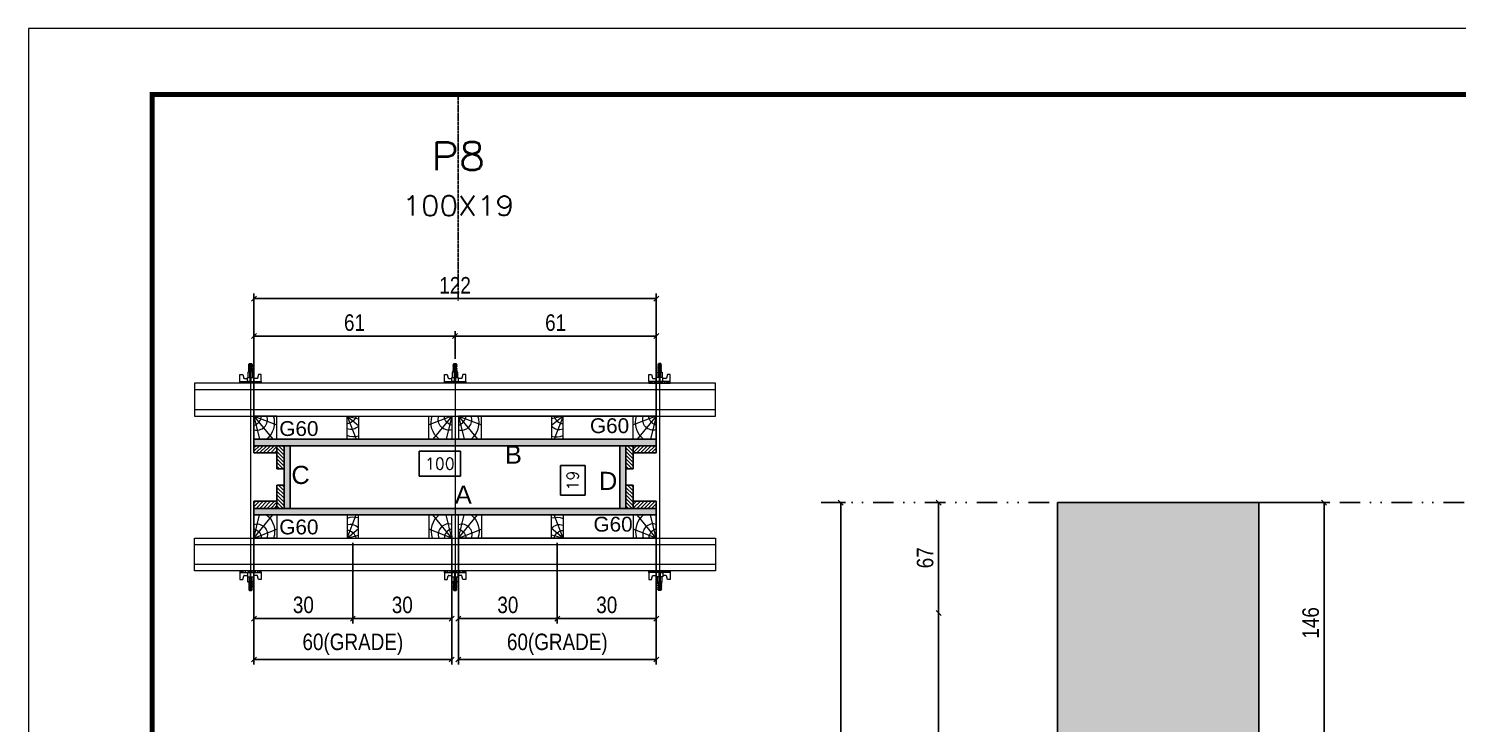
# Model space of a CAD drawing. Header units: millimetres. Extents: x 787 to 8287, y -592 to 17063.
# Drawn here: x 1425 to 2292, y 9225 to 9647 of the extents above; entities that cross this region are included whole.
import ezdxf
from ezdxf.enums import TextEntityAlignment as Align

# ---------------------------------------------------------------- set-up
doc = ezdxf.new("R2010")
doc.units = ezdxf.units.MM
for name, pattern in [('DASHED', [0.75, 0.5, -0.25]), ('DIVIDE2', [0.625, 0.25, -0.125, 0, -0.125, 0, -0.125]), ('HIDDEN', [0.375, 0.25, -0.125])]:
    doc.linetypes.add(name, pattern=pattern)
for name, color, linetype in [('CHAPA', 1, 'Continuous'), ('COTA', 241, 'Continuous'), ('Cota Seção (2x)', 241, 'Continuous'), ('Nível', 160, 'Continuous'), ('Painéis', 200, 'Continuous'), ('SARRAFO', 251, 'Continuous'), ('Texto de Titulo', 7, 'Continuous'), ('Texto Qtd Sarr', 242, 'Continuous'), ('TEXTO_GERAL', 7, 'Continuous')]:
    doc.layers.add(name, color=color, linetype=linetype)
for name, color, linetype, lineweight in [('Folhas', 255, 'Continuous', 9), ('Hachura', 251, 'Continuous', 9), ('Madeira', 126, 'Continuous', 18), ('Perfil Metálico', 224, 'Continuous', 18), ('SARRAFO DE PRESSAO', 251, 'DASHED', 9), ('Texto Seção', 7, 'Continuous', 15)]:
    doc.layers.add(name, color=color, linetype=linetype, lineweight=lineweight)
doc.styles.add('ARIAL', font='arial.ttf')
doc.styles.add('COTA TECNICA', font='techl___.ttf', dxfattribs={"height": 10})
doc.styles.add('COTA TECNICA 2X', font='techl___.ttf', dxfattribs={"height": 10})
doc.styles.add('COTA TECNICA-50', font='techl___.ttf', dxfattribs={"height": 10})
doc.styles.add('ROMANS', font='romans.shx')
doc.styles.add('SANSSERIF', font='sas_____.pfb')
doc.dimstyles.new('COTA PAINEL-50', dxfattribs={"dimtxt": 10, "dimasz": 3, "dimexe": 3, "dimexo": 3, "dimgap": 3, "dimtad": 1, "dimdec": 1, "dimzin": 12, "dimdsep": 46, "dimtxsty": 'COTA TECNICA-50', "dimblk1": 'OBLIQUE', "dimblk2": 'OBLIQUE', "dimsah": 1, "dimcen": 0.9, "dimclrd": 4, "dimclre": 4, "dimclrt": 240, "dimadec": 1, "dimazin": 3, "dimtfac": 1, "dimtdec": 1, "dimtmove": 0, "dimatfit": 3, "dimfxl": 0, "dimtolj": 1, "dimtzin": 12, "dimarcsym": 0})
doc.dimstyles.new('PAINEL', dxfattribs={"dimtxt": 10, "dimasz": 3, "dimexe": 3, "dimexo": 3, "dimgap": 3, "dimtad": 1, "dimdec": 1, "dimzin": 12, "dimdsep": 46, "dimtxsty": 'COTA TECNICA', "dimblk1": 'OBLIQUE', "dimblk2": 'OBLIQUE', "dimsah": 1, "dimcen": 0.9, "dimclrd": 4, "dimclre": 4, "dimclrt": 240, "dimadec": 1, "dimazin": 3, "dimtfac": 1, "dimtdec": 1, "dimtmove": 0, "dimatfit": 3, "dimfxl": 0, "dimtolj": 1, "dimtzin": 12, "dimarcsym": 0})
doc.dimstyles.new('SECAO PILAR', dxfattribs={"dimtxt": 10, "dimasz": 3, "dimexe": 3, "dimexo": 3, "dimgap": 3, "dimtad": 1, "dimdec": 1, "dimlfac": 0.5, "dimzin": 12, "dimdsep": 46, "dimtxsty": 'COTA TECNICA 2X', "dimblk1": 'OBLIQUE', "dimblk2": 'OBLIQUE', "dimsah": 1, "dimcen": 0.9, "dimclrd": 256, "dimclre": 256, "dimclrt": 256, "dimadec": 1, "dimazin": 3, "dimtfac": 1, "dimtdec": 1, "dimtmove": 0, "dimatfit": 3, "dimfxl": 0, "dimtolj": 1, "dimtzin": 12, "dimarcsym": 0})
doc.dimstyles.new('SECÇÃO 2', dxfattribs={"dimtxt": 7, "dimasz": 6, "dimexe": 0.18, "dimexo": 2, "dimgap": -4, "dimtad": 3, "dimdec": 1, "dimlfac": 0.5, "dimzin": 12, "dimdsep": 46, "dimtxsty": 'ROMANS', "dimblk": 'ARCHTICK', "dimcen": 0.09, "dimse1": 1, "dimse2": 1, "dimsd1": 1, "dimsd2": 1, "dimclrd": 180, "dimclre": 5, "dimclrt": 1, "dimadec": 0, "dimazin": 3, "dimtfac": 1, "dimtdec": 1, "dimtofl": 0, "dimtmove": 0, "dimatfit": 3, "dimldrblk": 'ARCHTICK', "dimfxl": 0, "dimtolj": 1, "dimtzin": 0, "dimarcsym": 0})
pattern_1 = [(45, (11065.1098, 32285.308), (-1.12253202, 1.12253202), [])]
pattern_2 = [(45, (10930.1098, 32285.308), (-1.12253202, 1.12253202), [])]

# ---------------------------------------------------------------- blocks, each defined once
blk = doc.blocks.new('9999999999')
at = {"layer": 'Folhas'}
blk.add_lwpolyline([(98138.98, 34190.21), (99623.98, 34190.21), (99623.98, 35240.21), (98138.98, 35240.21)], close=True, dxfattribs=at)
at = {"layer": 'Folhas', "color": 30, "const_width": 3}
blk.add_lwpolyline([(98213.98, 34230.21), (99583.98, 34230.21), (99583.98, 35200.21), (98213.98, 35200.21)], close=True, dxfattribs=at)
blk = doc.blocks.new('titulo1')
at = {"layer": 'Defpoints', "color": 252, "linetype": 'HIDDEN', "ltscale": 2}
blk.add_line((0, 0), (0, 125), dxfattribs=at)
at = {"layer": 'Defpoints', "style": 'ROMANS', "oblique": 15}
blk.add_attdef('FOLHA', text='', height=10, dxfattribs=at).set_placement((0, 15.58), align=Align.MIDDLE_CENTER)
at = {"layer": 'Texto Qtd Sarr', "color": 3, "style": 'ROMANS', "oblique": 15}
for tag, height, p in [('TITULO', 17, (0, 71.45)), ('SEÇÃO', 12, (0, 41.55))]:
    blk.add_attdef(tag, text='', height=height, dxfattribs=at).set_placement(p, align=Align.MIDDLE_CENTER)
blk = doc.blocks.new('*D1449')
at = {"layer": 'Cota Seção (2x)', "color": 180, "lineweight": -2}
for p, q in [((1687.44, 9390.51), (1662.44, 9390.51)), ((1662.44, 9390.51), (1662.44, 9375.51)), ((1687.44, 9375.51), (1687.44, 9390.51)), ((1662.44, 9375.51), (1687.44, 9375.51))]:
    blk.add_line(p, q, dxfattribs=at)
at = {"layer": 'Defpoints', "color": 0}
for p in [(1584.16, 9393.9), (1784.16, 9393.9), (1584.16, 9371.51)]:
    blk.add_point(p, dxfattribs=at)
at = {"layer": 'Cota Seção (2x)', "color": 1, "insert": (1674.94, 9383.01), "char_height": 7, "attachment_point": 5, "style": 'ROMANS'}
blk.add_mtext('\\A1;100', dxfattribs=at)
blk = doc.blocks.new('_ArchTick')
at = {"color": 0, "linetype": 'ByBlock', "const_width": 0.15}
blk.add_lwpolyline([(-0.5, -0.5), (0.5, 0.5)], dxfattribs=at)
blk = doc.blocks.new('_Oblique')
at = {"color": 0, "linetype": 'ByBlock', "lineweight": -2}
blk.add_line((-0.5, -0.5), (0.5, 0.5), dxfattribs=at)
blk = doc.blocks.new('*D1450')
at = {"layer": 'Cota Seção (2x)', "lineweight": -2}
for p, q in [((1562.16, 9400.9), (1562.16, 9486.19)), ((1806.16, 9483.19), (1562.16, 9483.19)), ((1806.16, 9400.9), (1806.16, 9486.19))]:
    blk.add_line(p, q, dxfattribs=at)
at = {"layer": 'Defpoints', "color": 0}
for p in [(1562.16, 9483.19), (1562.16, 9397.9), (1806.16, 9397.9)]:
    blk.add_point(p, dxfattribs=at)
at = {"layer": 'Cota Seção (2x)', "lineweight": -2, "xscale": 3, "yscale": 3, "zscale": 3, "rotation": 180}
blk.add_blockref('_Oblique', (1562.16, 9483.19), dxfattribs=at)
at = {"layer": 'Cota Seção (2x)', "lineweight": -2, "xscale": 3, "yscale": 3, "zscale": 3}
blk.add_blockref('_Oblique', (1806.16, 9483.19), dxfattribs=at)
at = {"layer": 'Cota Seção (2x)', "insert": (1684.16, 9491.25), "char_height": 10, "attachment_point": 5, "style": 'COTA TECNICA 2X'}
blk.add_mtext('\\A1;122', dxfattribs=at)
blk = doc.blocks.new('*D1451')
at = {"layer": 'Cota Seção (2x)', "lineweight": -2}
for p, q in [((1684.16, 9446.7), (1684.16, 9463.42)), ((1806.16, 9434.9), (1806.16, 9463.42)), ((1806.16, 9460.42), (1684.16, 9460.42))]:
    blk.add_line(p, q, dxfattribs=at)
at = {"layer": 'Defpoints', "color": 0}
for p in [(1684.16, 9460.42), (1684.16, 9443.7), (1806.16, 9431.9)]:
    blk.add_point(p, dxfattribs=at)
at = {"layer": 'Cota Seção (2x)', "lineweight": -2, "xscale": 3, "yscale": 3, "zscale": 3, "rotation": 180}
blk.add_blockref('_Oblique', (1684.16, 9460.42), dxfattribs=at)
at = {"layer": 'Cota Seção (2x)', "lineweight": -2, "xscale": 3, "yscale": 3, "zscale": 3}
blk.add_blockref('_Oblique', (1806.16, 9460.42), dxfattribs=at)
at = {"layer": 'Cota Seção (2x)', "insert": (1745.16, 9468.53), "char_height": 10, "attachment_point": 5, "style": 'COTA TECNICA 2X'}
blk.add_mtext('\\A1;61', dxfattribs=at)
blk = doc.blocks.new('*D1452')
at = {"layer": 'Cota Seção (2x)', "lineweight": -2}
for p, q in [((1562.16, 9434.9), (1562.16, 9463.42)), ((1684.16, 9446.7), (1684.16, 9463.42)), ((1562.16, 9460.42), (1684.16, 9460.42))]:
    blk.add_line(p, q, dxfattribs=at)
at = {"layer": 'Defpoints', "color": 0}
for p in [(1684.16, 9460.42), (1684.16, 9443.7), (1562.16, 9431.9)]:
    blk.add_point(p, dxfattribs=at)
at = {"layer": 'Cota Seção (2x)', "lineweight": -2, "xscale": 3, "yscale": 3, "zscale": 3, "rotation": 180}
blk.add_blockref('_Oblique', (1562.16, 9460.42), dxfattribs=at)
at = {"layer": 'Cota Seção (2x)', "lineweight": -2, "xscale": 3, "yscale": 3, "zscale": 3}
blk.add_blockref('_Oblique', (1684.16, 9460.42), dxfattribs=at)
at = {"layer": 'Cota Seção (2x)', "insert": (1623.16, 9468.53), "char_height": 10, "attachment_point": 5, "style": 'COTA TECNICA 2X'}
blk.add_mtext('\\A1;61', dxfattribs=at)
blk = doc.blocks.new('*D1453')
at = {"layer": 'Cota Seção (2x)', "color": 180, "lineweight": -2}
for p, q in [((1763.02, 9381.8), (1748.02, 9381.8)), ((1748.02, 9381.8), (1748.02, 9363.8)), ((1763.02, 9363.8), (1763.02, 9381.8)), ((1748.02, 9363.8), (1763.02, 9363.8))]:
    blk.add_line(p, q, dxfattribs=at)
at = {"layer": 'Defpoints', "color": 0}
for p in [(1784.16, 9393.9), (1767.02, 9355.9), (1784.16, 9355.9)]:
    blk.add_point(p, dxfattribs=at)
at = {"layer": 'Cota Seção (2x)', "color": 1, "insert": (1755.52, 9372.8), "char_height": 7, "attachment_point": 5, "rotation": 90, "style": 'ROMANS'}
blk.add_mtext('\\A1;19', dxfattribs=at)
blk = doc.blocks.new('C')
at = {"layer": 'Hachura', "color": 0}
for p, q in [((0, 3.22), (0, -3.22)), ((0.45, 3.22), (0, 3.22)), ((0.46, 3.16), (0, 3.16)), ((0.46, 3.05), (0, 3.05)), ((0.46, 2.88), (0, 2.88)), ((0, 2.75), (0, -1.16)), ((0.46, 2.65), (0, 2.65)), ((0.46, 2.23), (0, 2.23)), ((0.46, 1.51), (0, 1.51)), ((0.39, 0.49), (0.17, 0.49)), ((0.45, -3.23), (0.45, 3.22)), ((0.45, 3.22), (2.58, 3.22)), ((1.74, 0.97), (0.45, 0.97)), ((1.45, 0.1), (0.45, 0.1)), ((1.35, 1.94), (1.35, 0.96)), ((2.58, 2.39), (1.47, 2.09)), ((1.74, -0.97), (1.74, 0.97)), ((1.74, 0.97), (1.74, 0.84)), ((1.74, 0.97), (1.74, 0.84)), ((1.74, 0.84), (3.35, 0.84)), ((3.35, 0.45), (1.74, 0.45)), ((2.58, 3.22), (2.58, 2.39)), ((3.32, 0.84), (3.32, -0.84)), ((3.35, 0.84), (3.35, -0.84)), ((3.68, 0.45), (3.35, 0.45)), ((3.84, -0.52), (3.35, 0.45)), ((3.35, 0.06), (3.67, -0.57)), ((3.68, 0.45), (4.16, -0.52)), ((3.72, 0.5), (4.25, -0.57)), ((4.37, -0.55), (3.83, 0.53)), ((4.15, 0.45), (3.93, 0.45)), ((4.42, -0.52), (3.93, 0.45)), ((4.15, 0.45), (4.26, 0.45)), ((4.26, 0.45), (4.74, -0.52)), ((4.3, 0.5), (4.83, -0.57)), ((4.95, -0.55), (4.41, 0.53)), ((4.51, 0.45), (4.84, 0.45)), ((5, -0.52), (4.51, 0.45)), ((4.84, 0.45), (5.32, -0.52)), ((4.88, 0.5), (5.41, -0.57)), ((5.53, -0.55), (4.99, 0.53)), ((5.58, -0.52), (5.09, 0.45)), ((5.42, 0.45), (5.09, 0.45)), ((5.58, -0.52), (5.09, 0.45)), ((5.42, 0.45), (5.74, -0.19)), ((5.46, 0.5), (5.74, -0.07)), ((5.74, 0.19), (5.57, 0.53)), ((5.74, 0.32), (5.68, 0.45)), ((5.68, 0.45), (5.74, 0.45)), ((5.74, 0.45), (5.9, 0.29)), ((5.74, 0.45), (5.74, -0.52)), ((5.9, -0.36), (5.9, 0.29)), ((0.45, 0), (0, 0)), ((0.46, -1.52), (0, -1.52)), ((0.46, -2.23), (0, -2.23)), ((0.46, -2.65), (0, -2.65)), ((0.46, -2.88), (0, -2.88)), ((0.46, -3.05), (0, -3.05)), ((0.46, -3.16), (0, -3.16)), ((0, -3.22), (2.57, -3.22)), ((0.08, -0.48), (0.29, -0.48)), ((0.29, -0.48), (0.4, -0.48)), ((0.45, 0), (0.45, -0.97)), ((0.45, -0.16), (1.45, -0.16)), ((0.45, -0.65), (0.45, -0.32)), ((0.45, -3.23), (0.45, -0.65)), ((0.45, -0.97), (1.74, -0.97)), ((1.35, -1.94), (1.35, -0.97)), ((2.58, -2.39), (1.47, -2.1)), ((3.35, -0.32), (1.74, -0.32)), ((3.35, -0.84), (1.74, -0.84)), ((2.58, -3.23), (2.58, -2.39)), ((3.35, -0.07), (3.58, -0.52)), ((3.35, -0.52), (3.58, -0.52)), ((3.84, -0.52), (4.16, -0.52)), ((4.42, -0.52), (4.74, -0.52)), ((4.63, -0.52), (4.74, -0.52)), ((5, -0.52), (5.32, -0.52)), ((5.58, -0.52), (5.74, -0.52)), ((5.74, -0.52), (5.9, -0.36)), ((5.74, -0.52), (5.74, -0.52))]:
    blk.add_line(p, q, dxfattribs=at)
for centre, radius, start, end in [((1.52, 1.94), 0.161, 104.7436, 180), ((1.44, -0.03), 0.129, 272.695, 87.305), ((3.81, 0.39), 0.143, 25.5688, 154.4312), ((4.39, 0.39), 0.143, 25.5688, 154.4312), ((4.97, 0.39), 0.143, 25.5688, 154.4312), ((5.55, 0.39), 0.143, 25.5688, 154.4312), ((0.17, -0.37), 0.174, 221.744, 317.8592), ((1.52, -1.94), 0.161, 180, 255.2564), ((3.71, -0.4), 0.174, 222.1408, 318.256), ((4.29, -0.4), 0.174, 222.1408, 318.256), ((4.87, -0.4), 0.174, 222.1408, 318.256), ((5.45, -0.4), 0.174, 222.1408, 318.256), ((5.61, -0.4), 0.174, 317.8592, 318.256)]:
    blk.add_arc(centre, radius, start, end, dxfattribs=at)
blk = doc.blocks.new('PONTALETE')
at = {"layer": 'Madeira'}
for q in [(2.71, 7), (7, 5.76), (7, 1.74)]:
    blk.add_line((0, 0), q, dxfattribs=at)
blk.add_lwpolyline([(0, 0), (7, 0), (7, 7), (0, 7)], close=True, dxfattribs=at)
for centre, radius, start, end in [((2.04, 0.06), 6.23, 37.2818, 109.0913), ((1.09, 0.9), 3.19, 343.603, 109.9847), ((-0.21, -0.78), 3.09, 14.6322, 86.0383)]:
    blk.add_arc(centre, radius, start, end, dxfattribs=at)
blk = doc.blocks.new('*D1454')
at = {"layer": 'Cota Seção (2x)', "lineweight": -2}
for p, q in [((1686.16, 9339.24), (1686.16, 9261.18)), ((1806.16, 9339.24), (1806.16, 9261.18)), ((1806.16, 9264.18), (1686.16, 9264.18))]:
    blk.add_line(p, q, dxfattribs=at)
at = {"layer": 'Defpoints', "color": 0}
for p in [(1686.16, 9342.24), (1806.16, 9342.24), (1686.16, 9264.18)]:
    blk.add_point(p, dxfattribs=at)
at = {"layer": 'Cota Seção (2x)', "lineweight": -2, "xscale": 3, "yscale": 3, "zscale": 3, "rotation": 180}
blk.add_blockref('_Oblique', (1686.16, 9264.18), dxfattribs=at)
at = {"layer": 'Cota Seção (2x)', "lineweight": -2, "xscale": 3, "yscale": 3, "zscale": 3}
blk.add_blockref('_Oblique', (1806.16, 9264.18), dxfattribs=at)
at = {"layer": 'Cota Seção (2x)', "insert": (1746.16, 9273.4), "char_height": 10, "attachment_point": 5, "style": 'COTA TECNICA 2X'}
blk.add_mtext('\\A1;60(GRADE)', dxfattribs=at)
blk = doc.blocks.new('MEIO PONTALETE')
at = {"layer": 'Madeira'}
for q in [(2.71, 7), (3.5, 2.88), (3.5, 0.87)]:
    blk.add_line((0, 0), q, dxfattribs=at)
blk.add_lwpolyline([(0, 0), (3.5, 0), (3.5, 7), (0, 7)], close=True, dxfattribs=at)
for centre, radius, start, end in [((2.04, 0.06), 6.23, 76.4499, 109.0913), ((1.09, 0.9), 3.19, 40.9063, 109.9847), ((-0.21, -0.78), 3.09, 14.6322, 86.0383)]:
    blk.add_arc(centre, radius, start, end, dxfattribs=at)
blk = doc.blocks.new('*D1477')
at = {"layer": 'Cota Seção (2x)', "lineweight": -2}
for p, q in [((1746.16, 9334.9), (1746.16, 9286.05)), ((1806.16, 9334.9), (1806.16, 9286.05)), ((1806.16, 9289.05), (1746.16, 9289.05))]:
    blk.add_line(p, q, dxfattribs=at)
at = {"layer": 'Defpoints', "color": 0}
for p in [(1746.16, 9337.9), (1806.16, 9337.9), (1746.16, 9289.05)]:
    blk.add_point(p, dxfattribs=at)
at = {"layer": 'Cota Seção (2x)', "lineweight": -2, "xscale": 3, "yscale": 3, "zscale": 3, "rotation": 180}
blk.add_blockref('_Oblique', (1746.16, 9289.05), dxfattribs=at)
at = {"layer": 'Cota Seção (2x)', "lineweight": -2, "xscale": 3, "yscale": 3, "zscale": 3}
blk.add_blockref('_Oblique', (1806.16, 9289.05), dxfattribs=at)
at = {"layer": 'Cota Seção (2x)', "insert": (1776.16, 9297.27), "char_height": 10, "attachment_point": 5, "style": 'COTA TECNICA 2X'}
blk.add_mtext('\\A1;30', dxfattribs=at)
blk = doc.blocks.new('*D1478')
at = {"layer": 'Cota Seção (2x)', "lineweight": -2}
for p, q in [((1686.16, 9334.9), (1686.16, 9286.05)), ((1746.16, 9334.9), (1746.16, 9286.05)), ((1746.16, 9289.05), (1686.16, 9289.05))]:
    blk.add_line(p, q, dxfattribs=at)
at = {"layer": 'Defpoints', "color": 0}
for p in [(1686.16, 9337.9), (1746.16, 9337.9), (1686.16, 9289.05)]:
    blk.add_point(p, dxfattribs=at)
at = {"layer": 'Cota Seção (2x)', "lineweight": -2, "xscale": 3, "yscale": 3, "zscale": 3, "rotation": 180}
blk.add_blockref('_Oblique', (1686.16, 9289.05), dxfattribs=at)
at = {"layer": 'Cota Seção (2x)', "lineweight": -2, "xscale": 3, "yscale": 3, "zscale": 3}
blk.add_blockref('_Oblique', (1746.16, 9289.05), dxfattribs=at)
at = {"layer": 'Cota Seção (2x)', "insert": (1716.16, 9297.27), "char_height": 10, "attachment_point": 5, "style": 'COTA TECNICA 2X'}
blk.add_mtext('\\A1;30', dxfattribs=at)
blk = doc.blocks.new('*D1455')
at = {"layer": 'Cota Seção (2x)', "lineweight": -2}
for p, q in [((1562.16, 9339.24), (1562.16, 9261.18)), ((1682.16, 9339.24), (1682.16, 9261.18)), ((1562.16, 9264.18), (1682.16, 9264.18))]:
    blk.add_line(p, q, dxfattribs=at)
at = {"layer": 'Defpoints', "color": 0}
for p in [(1562.16, 9342.24), (1682.16, 9342.24), (1682.16, 9264.18)]:
    blk.add_point(p, dxfattribs=at)
at = {"layer": 'Cota Seção (2x)', "lineweight": -2, "xscale": 3, "yscale": 3, "zscale": 3, "rotation": 180}
blk.add_blockref('_Oblique', (1562.16, 9264.18), dxfattribs=at)
at = {"layer": 'Cota Seção (2x)', "lineweight": -2, "xscale": 3, "yscale": 3, "zscale": 3}
blk.add_blockref('_Oblique', (1682.16, 9264.18), dxfattribs=at)
at = {"layer": 'Cota Seção (2x)', "insert": (1622.16, 9273.4), "char_height": 10, "attachment_point": 5, "style": 'COTA TECNICA 2X'}
blk.add_mtext('\\A1;60(GRADE)', dxfattribs=at)
blk = doc.blocks.new('*D1479')
at = {"layer": 'Cota Seção (2x)', "lineweight": -2}
for p, q in [((1562.16, 9334.9), (1562.16, 9286.05)), ((1622.16, 9334.9), (1622.16, 9286.05)), ((1562.16, 9289.05), (1622.16, 9289.05))]:
    blk.add_line(p, q, dxfattribs=at)
at = {"layer": 'Defpoints', "color": 0}
for p in [(1562.16, 9337.9), (1622.16, 9337.9), (1622.16, 9289.05)]:
    blk.add_point(p, dxfattribs=at)
at = {"layer": 'Cota Seção (2x)', "lineweight": -2, "xscale": 3, "yscale": 3, "zscale": 3, "rotation": 180}
blk.add_blockref('_Oblique', (1562.16, 9289.05), dxfattribs=at)
at = {"layer": 'Cota Seção (2x)', "lineweight": -2, "xscale": 3, "yscale": 3, "zscale": 3}
blk.add_blockref('_Oblique', (1622.16, 9289.05), dxfattribs=at)
at = {"layer": 'Cota Seção (2x)', "insert": (1592.16, 9297.27), "char_height": 10, "attachment_point": 5, "style": 'COTA TECNICA 2X'}
blk.add_mtext('\\A1;30', dxfattribs=at)
blk = doc.blocks.new('*D1480')
at = {"layer": 'Cota Seção (2x)', "lineweight": -2}
for p, q in [((1622.16, 9334.9), (1622.16, 9286.05)), ((1682.16, 9334.9), (1682.16, 9286.05)), ((1622.16, 9289.05), (1682.16, 9289.05))]:
    blk.add_line(p, q, dxfattribs=at)
at = {"layer": 'Defpoints', "color": 0}
for p in [(1622.16, 9337.9), (1682.16, 9337.9), (1682.16, 9289.05)]:
    blk.add_point(p, dxfattribs=at)
at = {"layer": 'Cota Seção (2x)', "lineweight": -2, "xscale": 3, "yscale": 3, "zscale": 3, "rotation": 180}
blk.add_blockref('_Oblique', (1622.16, 9289.05), dxfattribs=at)
at = {"layer": 'Cota Seção (2x)', "lineweight": -2, "xscale": 3, "yscale": 3, "zscale": 3}
blk.add_blockref('_Oblique', (1682.16, 9289.05), dxfattribs=at)
at = {"layer": 'Cota Seção (2x)', "insert": (1652.16, 9297.27), "char_height": 10, "attachment_point": 5, "style": 'COTA TECNICA 2X'}
blk.add_mtext('\\A1;30', dxfattribs=at)
blk = doc.blocks.new('*D1476')
at = {"layer": 'COTA', "color": 4, "lineweight": -2}
for p, q in [((1909.18, 9359.4), (1921.03, 9359.4)), ((1918.03, 8902.4), (1918.03, 9359.4)), ((1909.18, 8902.4), (1921.03, 8902.4))]:
    blk.add_line(p, q, dxfattribs=at)
at = {"layer": 'Defpoints', "color": 0}
for p in [(1906.18, 9359.4), (1918.03, 9359.4), (1906.18, 8902.4)]:
    blk.add_point(p, dxfattribs=at)
at = {"layer": 'COTA', "color": 4, "lineweight": -2, "xscale": 3, "yscale": 3, "zscale": 3}
for p, rotation in [((1918.03, 9359.4), 90), ((1918.03, 8902.4), 270)]:
    blk.add_blockref('_Oblique', p, dxfattribs=dict(at, rotation=rotation))
at = {"layer": 'COTA', "color": 240, "insert": (1909.92, 9130.9), "char_height": 10, "attachment_point": 5, "rotation": 90, "style": 'COTA TECNICA-50'}
blk.add_mtext('\\A1;457', dxfattribs=at)
blk = doc.blocks.new('*D1448')
at = {"layer": 'COTA', "color": 4, "lineweight": -2}
for p, q in [((2140.56, 9359.4), (2214.2, 9359.4)), ((2211.2, 9213.4), (2211.2, 9359.4)), ((2174.56, 9213.4), (2214.2, 9213.4))]:
    blk.add_line(p, q, dxfattribs=at)
at = {"layer": 'Defpoints', "color": 0}
for p in [(2137.56, 9359.4), (2211.2, 9359.4), (2171.56, 9213.4)]:
    blk.add_point(p, dxfattribs=at)
at = {"layer": 'COTA', "color": 4, "lineweight": -2, "xscale": 3, "yscale": 3, "zscale": 3}
for p, rotation in [((2211.2, 9359.4), 90), ((2211.2, 9213.4), 270)]:
    blk.add_blockref('_Oblique', p, dxfattribs=dict(at, rotation=rotation))
at = {"layer": 'COTA', "color": 240, "insert": (2203.1, 9286.4), "char_height": 10, "attachment_point": 5, "rotation": 90, "style": 'COTA TECNICA-50'}
blk.add_mtext('\\A1;146', dxfattribs=at)
blk = doc.blocks.new('*D1467')
at = {"layer": 'Defpoints', "color": 0}
for p in [(1977.38, 9359.4), (1977.38, 9359.4), (1977.38, 9292.4)]:
    blk.add_point(p, dxfattribs=at)
at = {"layer": 'Painéis', "color": 4, "lineweight": -2}
blk.add_line((1977.38, 9292.4), (1977.38, 9359.4), dxfattribs=at)
at = {"layer": 'Painéis', "color": 4, "lineweight": -2, "xscale": 3, "yscale": 3, "zscale": 3}
for p, rotation in [((1977.38, 9359.4), 90), ((1977.38, 9292.4), 270)]:
    blk.add_blockref('_Oblique', p, dxfattribs=dict(at, rotation=rotation))
at = {"layer": 'Painéis', "color": 240, "insert": (1969.28, 9325.9), "char_height": 10, "attachment_point": 5, "rotation": 90, "style": 'COTA TECNICA'}
blk.add_mtext('\\A1;67', dxfattribs=at)
blk = doc.blocks.new('*D1468')
at = {"layer": 'Defpoints', "color": 0}
for p in [(1977.38, 9292.4), (1977.38, 8902.4), (1977.38, 8902.4)]:
    blk.add_point(p, dxfattribs=at)
at = {"layer": 'Painéis', "color": 4, "lineweight": -2}
blk.add_line((1977.38, 9292.4), (1977.38, 8902.4), dxfattribs=at)
at = {"layer": 'Painéis', "color": 4, "lineweight": -2, "xscale": 3, "yscale": 3, "zscale": 3}
for p, rotation in [((1977.38, 9292.4), 90), ((1977.38, 8902.4), 270)]:
    blk.add_blockref('_Oblique', p, dxfattribs=dict(at, rotation=rotation))
at = {"layer": 'Painéis', "color": 240, "insert": (1969.13, 9097.4), "char_height": 10, "attachment_point": 5, "rotation": 90, "style": 'COTA TECNICA'}
blk.add_mtext('\\A1;390', dxfattribs=at)

msp = doc.modelspace()

# ---------------------------------------------------------------- hatches: boundary and pattern name
at = {"layer": 'COTA', "linetype": 'ByBlock'}
h = msp.add_hatch(dxfattribs=at)
h.set_pattern_fill('AR-CONC', color=256, scale=0.03)
h.set_pattern_definition([(50, (-6365.5276, 5180.411), (5.46554, -0.4781726), [0.5715, -6.2865]), (355, (-6365.5276, 5180.411), (-1.0573026, 5.7317054), [0.4572, -5.0292175]), (100.451445, (-6365.072, 5180.371), (4.4082374, 5.2535326), [0.4857003, -5.3427073]), (46.1842, (-6365.5276, 5181.935), (8.132371, -1.26127), [0.85725, -9.42975]), (96.63556, (-6364.85, 5181.83), (7.122124, 7.422784), [0.728551, -8.014068]), (351.18415, (-6365.528, 5181.935), (7.122124, 7.422784), [0.685799, -7.543792]), (21, (-6364.7656, 5181.554), (4.5484317, -3.067956), [0.5715, -6.2865]), (326, (-6364.7656, 5181.554), (1.854061, 5.525639), [0.4572, -5.0292]), (71.451445, (-6364.3866, 5181.298), (6.4024926, 2.457683), [0.4857003, -5.342698]), (37.5, (-6365.5276, 5180.4108), (0.0926581, 2.53665117), [0, -4.96824, 0, -5.1054, 0, -5.04825]), (7.5, (-6365.5276, 5180.4108), (2.0045899, 3.00541724), [0, -2.91084, 0, -4.85394, 0, -1.92405]), (327.5, (-6367.2269, 5180.4108), (4.06771786, -0.1718623), [0, -1.905, 0, -5.9436, 0, -7.8867]), (317.5, (-6367.989, 5180.4108), (4.4438754, 0.7627947), [0, -2.4765, 0, -3.94716, 0, -5.6007])])
h.paths.add_polyline_path([(2049.56, 9359.4), (2049.56, 9213.4), (2171.56, 9213.4), (2171.56, 9359.4)])
at = {"layer": 'Hachura'}
h = msp.add_hatch(color=256, dxfattribs=at)
h.dxf.hatch_style = 1
h.paths.add_polyline_path([(1562.16, 9393.9), (1562.16, 9397.9), (1806.16, 9397.9), (1806.16, 9393.9)])
h = msp.add_hatch(color=256, dxfattribs=at)
h.dxf.hatch_style = 1
h.paths.add_polyline_path([(1562.16, 9393.9), (1562.16, 9397.9), (1806.16, 9397.9), (1806.16, 9393.9)])
h = msp.add_hatch(dxfattribs=at)
h.set_pattern_fill('ANSI31', color=256, scale=0.5, angle=360, style=0)
h.set_pattern_definition(pattern_1)
h.paths.add_polyline_path([(1576.16, 9393.9), (1576.16, 9389.5), (1562.16, 9389.5), (1562.16, 9393.9)])
h = msp.add_hatch(dxfattribs=at)
h.set_pattern_fill('ANSI31', color=256, scale=0.5, angle=630, style=0)
h.set_pattern_definition([(315, (24505.566, -109.052), (1.12253202, 1.12253202), [])])
h.paths.add_polyline_path([(1576.16, 9379.9), (1580.56, 9379.9), (1580.56, 9393.9), (1576.16, 9393.9)])
h = msp.add_hatch(color=256, dxfattribs=at)
h.dxf.hatch_style = 1
h.paths.add_polyline_path([(1584.16, 9393.9), (1580.56, 9393.9), (1580.56, 9355.9), (1584.16, 9355.9)])
h = msp.add_hatch(color=256, dxfattribs=at)
h.dxf.hatch_style = 1
h.paths.add_polyline_path([(1584.16, 9393.9), (1580.56, 9393.9), (1580.56, 9355.9), (1584.16, 9355.9)])
h = msp.add_hatch(color=256, dxfattribs=at)
h.dxf.hatch_style = 1
h.paths.add_polyline_path([(1787.76, 9393.9), (1784.16, 9393.9), (1784.16, 9355.9), (1787.76, 9355.9)])
h = msp.add_hatch(color=256, dxfattribs=at)
h.dxf.hatch_style = 1
h.paths.add_polyline_path([(1787.76, 9393.9), (1784.16, 9393.9), (1784.16, 9355.9), (1787.76, 9355.9)])
h = msp.add_hatch(dxfattribs=at)
h.set_pattern_fill('ANSI31', color=256, scale=0.5, angle=630, style=0)
h.set_pattern_definition([(315, (24717.166, -109.052), (1.12253202, 1.12253202), [])])
h.paths.add_polyline_path([(1787.76, 9379.9), (1792.16, 9379.9), (1792.16, 9393.9), (1787.76, 9393.9)])
h = msp.add_hatch(dxfattribs=at)
h.set_pattern_fill('ANSI31', color=256, scale=0.5, angle=360, style=0)
h.set_pattern_definition(pattern_2)
h.paths.add_polyline_path([(1792.16, 9393.9), (1792.16, 9389.5), (1806.16, 9389.5), (1806.16, 9393.9)])
h = msp.add_hatch(dxfattribs=at)
h.set_pattern_fill('ANSI31', color=256, scale=0.5, angle=630, style=0)
h.set_pattern_definition([(315, (24505.566, -133.052), (1.12253202, 1.12253202), [])])
h.paths.add_polyline_path([(1576.16, 9355.9), (1580.56, 9355.9), (1580.56, 9369.9), (1576.16, 9369.9)])
h = msp.add_hatch(dxfattribs=at)
h.set_pattern_fill('ANSI31', color=256, scale=0.5, angle=630, style=0)
h.set_pattern_definition([(315, (24717.166, -133.052), (1.12253202, 1.12253202), [])])
h.paths.add_polyline_path([(1787.76, 9355.9), (1792.16, 9355.9), (1792.16, 9369.9), (1787.76, 9369.9)])
h = msp.add_hatch(dxfattribs=at)
h.set_pattern_fill('ANSI31', color=256, scale=0.5, angle=360, style=0)
h.set_pattern_definition(pattern_1)
h.paths.add_polyline_path([(1576.16, 9355.9), (1576.16, 9360.3), (1562.16, 9360.3), (1562.16, 9355.9)])
h = msp.add_hatch(dxfattribs=at)
h.set_pattern_fill('ANSI31', color=256, scale=0.5, angle=360, style=0)
h.set_pattern_definition(pattern_2)
h.paths.add_polyline_path([(1792.16, 9355.9), (1792.16, 9360.3), (1806.16, 9360.3), (1806.16, 9355.9)])
h = msp.add_hatch(color=256, dxfattribs=at)
h.dxf.hatch_style = 1
h.paths.add_polyline_path([(1562.16, 9355.9), (1562.16, 9351.9), (1806.16, 9351.9), (1806.16, 9355.9)])
h = msp.add_hatch(color=256, dxfattribs=at)
h.dxf.hatch_style = 1
h.paths.add_polyline_path([(1562.16, 9355.9), (1562.16, 9351.9), (1806.16, 9351.9), (1806.16, 9355.9)])

# ---------------------------------------------------------------- linework, layer by layer
at = {"layer": 'CHAPA'}
for points in [[(1562.16, 9393.9), (1562.16, 9397.9), (1806.16, 9397.9), (1806.16, 9393.9)], [(1562.16, 9393.9), (1562.16, 9397.9), (1806.16, 9397.9), (1806.16, 9393.9)], [(1584.16, 9393.9), (1580.56, 9393.9), (1580.56, 9355.9), (1584.16, 9355.9)], [(1584.16, 9393.9), (1580.56, 9393.9), (1580.56, 9355.9), (1584.16, 9355.9)], [(1787.76, 9393.9), (1784.16, 9393.9), (1784.16, 9355.9), (1787.76, 9355.9)], [(1787.76, 9393.9), (1784.16, 9393.9), (1784.16, 9355.9), (1787.76, 9355.9)], [(1562.16, 9355.9), (1562.16, 9351.9), (1806.16, 9351.9), (1806.16, 9355.9)], [(1562.16, 9355.9), (1562.16, 9351.9), (1806.16, 9351.9), (1806.16, 9355.9)]]:
    msp.add_lwpolyline(points, close=True, dxfattribs=at)
at = {"layer": 'COTA', "linetype": 'ByBlock'}
for p, q in [((2049.56, 9359.4), (2049.56, 9359.4)), ((2049.56, 9213.4), (2049.56, 9359.4)), ((2049.56, 9359.4), (2171.56, 9359.4)), ((2171.56, 9213.4), (2171.56, 9359.4))]:
    msp.add_line(p, q, dxfattribs=at)
at = {"layer": 'Hachura'}
for p, q in [((1560.16, 9442.7), (1560.15, 9310.9)), ((1684.16, 9442.7), (1684.15, 9310.9)), ((1808.16, 9442.7), (1808.17, 9310.9))]:
    msp.add_line(p, q, dxfattribs=at)
at = {"layer": 'Madeira'}
for points in [[(1562.16, 9397.9), (1562.16, 9411.9), (1682.16, 9411.9), (1682.16, 9397.9)], [(1806.16, 9397.9), (1806.16, 9411.9), (1686.16, 9411.9), (1686.16, 9397.9)], [(1562.16, 9351.9), (1562.16, 9337.9), (1682.16, 9337.9), (1682.16, 9351.9)], [(1806.16, 9351.9), (1806.16, 9337.9), (1686.16, 9337.9), (1686.16, 9351.9)]]:
    msp.add_lwpolyline(points, close=True, dxfattribs=at)
at = {"layer": 'Nível', "color": 4, "linetype": 'DIVIDE2', "ltscale": 50}
msp.add_line((1906.18, 9359.4), (2870.5, 9359.4), dxfattribs=at)
at = {"layer": 'Painéis'}
msp.add_lwpolyline([(1784.16, 9355.9), (1784.16, 9393.9), (1584.16, 9393.9), (1584.16, 9355.9)], close=True, dxfattribs=at)
at = {"layer": 'Perfil Metálico'}
for points in [[(1526.16, 9431.9), (1526.16, 9411.9), (1842.16, 9411.9), (1842.16, 9431.9)], [(1842.16, 9415.9), (1842.16, 9427.9), (1526.16, 9427.9), (1526.16, 9415.9)], [(1526.16, 9317.9), (1526.16, 9337.9), (1842.16, 9337.9), (1842.16, 9317.9)], [(1842.16, 9333.9), (1842.16, 9321.9), (1526.16, 9321.9), (1526.16, 9333.9)]]:
    msp.add_lwpolyline(points, close=True, dxfattribs=at)
at = {"layer": 'SARRAFO'}
for points in [[(1562.16, 9389.5), (1576.16, 9389.5), (1576.16, 9393.9), (1562.16, 9393.9)], [(1580.56, 9393.9), (1580.56, 9379.9), (1576.16, 9379.9), (1576.16, 9393.9)], [(1580.56, 9393.9), (1580.56, 9379.9), (1576.16, 9379.9), (1576.16, 9393.9)], [(1792.16, 9393.9), (1792.16, 9379.9), (1787.76, 9379.9), (1787.76, 9393.9)], [(1792.16, 9393.9), (1792.16, 9379.9), (1787.76, 9379.9), (1787.76, 9393.9)], [(1806.16, 9389.5), (1792.16, 9389.5), (1792.16, 9393.9), (1806.16, 9393.9)], [(1580.56, 9369.9), (1580.56, 9355.9), (1576.16, 9355.9), (1576.16, 9369.9)], [(1580.56, 9369.9), (1580.56, 9355.9), (1576.16, 9355.9), (1576.16, 9369.9)], [(1792.16, 9369.9), (1792.16, 9355.9), (1787.76, 9355.9), (1787.76, 9369.9)], [(1792.16, 9369.9), (1792.16, 9355.9), (1787.76, 9355.9), (1787.76, 9369.9)], [(1562.16, 9360.3), (1576.16, 9360.3), (1576.16, 9355.9), (1562.16, 9355.9)], [(1806.16, 9360.3), (1792.16, 9360.3), (1792.16, 9355.9), (1806.16, 9355.9)]]:
    msp.add_lwpolyline(points, close=True, dxfattribs=at)

# ---------------------------------------------------------------- block references
at = {"layer": 'Hachura', "linetype": 'Continuous', "yscale": 2, "zscale": 2}
for p, xscale, rotation in [((1560.16, 9431.9), -2, 270), ((1684.16, 9431.9), -2, 270), ((1808.16, 9431.9), 2, 90), ((1560.16, 9317.9), 2, 270), ((1684.16, 9317.9), 2, 270), ((1808.16, 9317.9), -2, 90)]:
    msp.add_blockref('C', p, dxfattribs=dict(at, xscale=xscale, rotation=rotation))
at = {"layer": 'Madeira'}
for name, p, xscale, yscale, zscale, rotation in [('PONTALETE', (1562.16, 9411.9), 2, 2, 2, 270), ('PONTALETE', (1562.16, 9411.9), 2, 2, 2, 270), ('MEIO PONTALETE', (1618.66, 9411.9), -1.999999997962732, 1.999999997962732, 1.999999997962732, 180), ('PONTALETE', (1682.16, 9411.9), -2, 2, 2, 90), ('PONTALETE', (1686.16, 9411.9), 2, 2, 2, 270), ('MEIO PONTALETE', (1749.66, 9411.9), 1.999999997962732, 1.999999997962732, 1.999999997962732, 180), ('PONTALETE', (1806.16, 9411.9), -2, 2, 2, 90), ('PONTALETE', (1562.16, 9337.9), -2, 2, 2, 270), ('PONTALETE', (1562.16, 9337.9), -2, 2, 2, 270), ('PONTALETE', (1682.16, 9337.9), 2, 2, 2, 90), ('PONTALETE', (1686.16, 9337.9), -2, 2, 2, 270), ('PONTALETE', (1806.16, 9337.9), 2, 2, 2, 90)]:
    msp.add_blockref(name, p, dxfattribs=dict(at, xscale=xscale, yscale=yscale, zscale=zscale, rotation=rotation))
at = {"layer": 'Madeira', "yscale": 1.999999997962732, "zscale": 1.999999997962732}
for p, xscale in [((1618.66, 9337.9), 1.999999997962732), ((1749.66, 9337.9), -1.999999997962732)]:
    msp.add_blockref('MEIO PONTALETE', p, dxfattribs=dict(at, xscale=xscale))
at = {"layer": 'SARRAFO DE PRESSAO', "color": 6, "linetype": 'ByBlock'}
msp.add_blockref('9999999999', (-96713.48, -25593.21), dxfattribs=at)
at = {"layer": 'Texto Seção'}
ref = msp.add_blockref('titulo1', (1686.05, 9481.99), dxfattribs=at)
ref.add_attrib('TITULO', 'P8', dxfattribs={"layer": 'Texto de Titulo', "color": 7, "height": 17, "style": 'ROMANS', "width": 1.1}).set_placement((1686.05, 9569.49), align=Align.MIDDLE_CENTER)
ref.add_attrib('SEÇÃO', '100X19', dxfattribs={"layer": 'Texto de Titulo', "color": 7, "height": 12, "style": 'ROMANS', "width": 1.1}).set_placement((1686.05, 9539.49), align=Align.MIDDLE_CENTER)

# ---------------------------------------------------------------- texts
at = {"layer": 'Texto Seção', "color": 0, "linetype": 'Continuous', "style": 'SANSSERIF'}
for p in [(1577.55, 9404.31), (1765.98, 9406.04), (1768.1, 9346.29), (1577.55, 9344.61)]:
    msp.add_text('G60', height=9, dxfattribs=at).set_placement(p, align=Align.MIDDLE_LEFT)
at = {"layer": 'TEXTO_GERAL', "style": 'ARIAL'}
for s, p in [('B', (1719.55, 9388.49)), ('C', (1590.45, 9376.18)), ('D', (1777.02, 9372.56)), ('A', (1689.2, 9364.2))]:
    msp.add_text(s, height=11, dxfattribs=at).set_placement(p, align=Align.MIDDLE_CENTER)

# ---------------------------------------------------------------- dimensions: what is measured, and where the dimension line sits
at = {"layer": 'COTA'}
for base, p1, p2, picture, middle in [((1918.03, 9359.4), (1906.18, 8902.4), (1906.18, 9359.4), '*D1476', (1909.92, 9130.9)), ((2211.2, 9359.4), (2171.56, 9213.4), (2137.56, 9359.4), '*D1448', (2203.1, 9286.4))]:
    dim = msp.add_linear_dim(base=base, p1=p1, p2=p2, angle=90, dimstyle='COTA PAINEL-50', dxfattribs=at)
    dim.commit()
    dim.dimension.update_dxf_attribs({"geometry": picture, "text_midpoint": middle})
at = {"layer": 'Cota Seção (2x)', "color": 241}
for base, p1, p2, picture, middle in [((1562.16, 9483.19), (1806.16, 9397.9), (1562.16, 9397.9), '*D1450', (1684.16, 9491.25)), ((1684.16, 9460.42), (1806.16, 9431.9), (1684.16, 9443.7), '*D1451', (1745.16, 9468.53)), ((1686.16, 9289.05), (1746.16, 9337.9), (1686.16, 9337.9), '*D1478', (1716.16, 9297.27)), ((1746.16, 9289.05), (1806.16, 9337.9), (1746.16, 9337.9), '*D1477', (1776.16, 9297.27))]:
    dim = msp.add_linear_dim(base=base, p1=p1, p2=p2, angle=180, dimstyle='SECAO PILAR', dxfattribs=at)
    dim.commit()
    dim.dimension.update_dxf_attribs({"geometry": picture, "text_midpoint": middle})
for base, p1, p2, picture, middle in [((1684.16, 9460.42), (1562.16, 9431.9), (1684.16, 9443.7), '*D1452', (1623.16, 9468.53)), ((1622.16, 9289.05), (1562.16, 9337.9), (1622.16, 9337.9), '*D1479', (1592.16, 9297.27)), ((1682.16, 9289.05), (1622.16, 9337.9), (1682.16, 9337.9), '*D1480', (1652.16, 9297.27))]:
    dim = msp.add_linear_dim(base=base, p1=p1, p2=p2, dimstyle='SECAO PILAR', dxfattribs=at)
    dim.commit()
    dim.dimension.update_dxf_attribs({"geometry": picture, "text_midpoint": middle})
for base, p2, angle, picture, middle in [((1584.16, 9371.51), (1584.16, 9393.9), 180, '*D1449', (1674.94, 9371.51)), ((1767.02, 9355.9), (1784.16, 9355.9), 270, '*D1453', (1767.02, 9372.8))]:
    dim = msp.add_linear_dim(base=base, p1=(1784.16, 9393.9), p2=p2, angle=angle, dimstyle='SECÇÃO 2', dxfattribs=at)
    dim.commit()
    dim.dimension.update_dxf_attribs({"geometry": picture, "text_midpoint": middle, "dimtype": 160})
dim = msp.add_linear_dim(base=(1682.16, 9264.18), p1=(1562.16, 9342.24), p2=(1682.16, 9342.24), text='<>(GRADE)', dimstyle='SECAO PILAR', dxfattribs=at)
dim.commit()
dim.dimension.update_dxf_attribs({"geometry": '*D1455', "text_midpoint": (1622.16, 9264.18), "dimtype": 160})
dim = msp.add_linear_dim(base=(1686.16, 9264.18), p1=(1806.16, 9342.24), p2=(1686.16, 9342.24), angle=180, text='<>(GRADE)', dimstyle='SECAO PILAR', dxfattribs=at)
dim.commit()
dim.dimension.update_dxf_attribs({"geometry": '*D1454', "text_midpoint": (1746.16, 9264.18), "dimtype": 160})
at = {"layer": 'Painéis'}
for base, p2, picture, middle in [((1977.38, 9359.4), (1977.38, 9359.4), '*D1467', (1969.28, 9325.9)), ((1977.38, 8902.4), (1977.38, 8902.4), '*D1468', (1969.13, 9097.4))]:
    dim = msp.add_linear_dim(base=base, p1=(1977.38, 9292.4), p2=p2, angle=90, dimstyle='PAINEL', dxfattribs=at)
    dim.commit()
    dim.dimension.update_dxf_attribs({"geometry": picture, "text_midpoint": middle})

doc.saveas('drawing.dxf')
